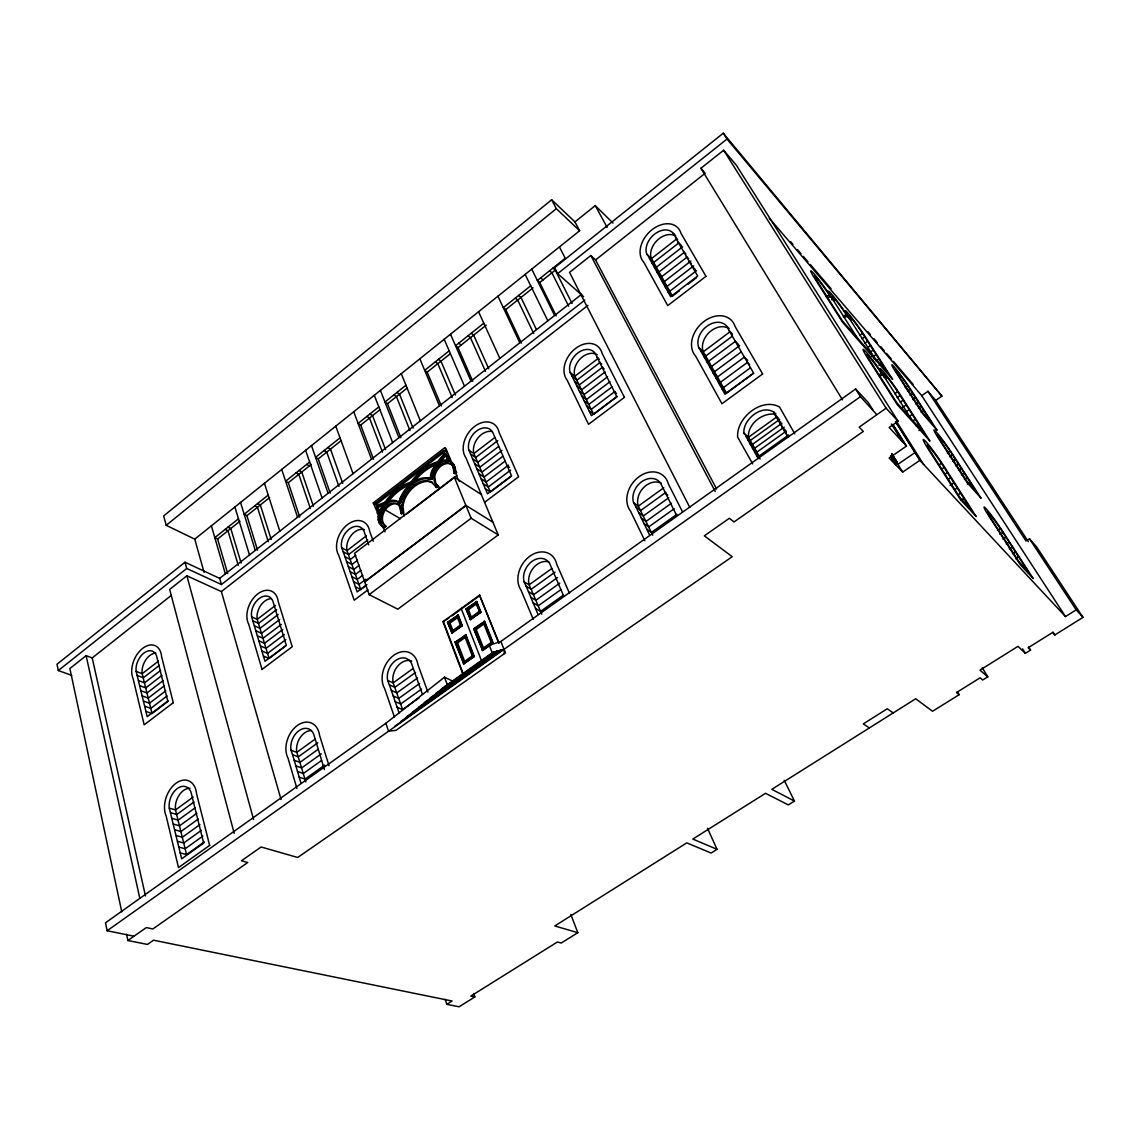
<?xml version="1.0" encoding="UTF-8"?>
<svg xmlns="http://www.w3.org/2000/svg" width="1140" height="1140" viewBox="0 0 1140 1140"><rect width="100%" height="100%" fill="white"/><g stroke="black" fill="none" stroke-linecap="round" stroke-linejoin="round"><path stroke-width="1.5" d="M425.933 477.859L430.364 478.572L430.564 475.209A14.692 10.545 -57.9 0 1 449.345 460.788L452.11 463.068M427.215 478.672L431.661 479.384L431.718 476.05A14.848 10.659 -57.9 0 1 450.713 461.458C457.539 465.847 454.518 475.48 459.477 481.436M398.074 501.871L400.026 503.609A27.075 19.423 -59.1 0 1 431.69 479.299L431.861 476.021A14.663 10.545 -57.9 0 1 450.628 461.615M384.465 527.749C379.563 525.853 377.34 520.253 378.323 515.294A14.549 10.317 -59.9 0 1 396.72 501.158M398.031 501.942A14.535 10.317 -59.9 0 0 379.649 516.049C377.753 522.476 383.681 526.238 384.95 531.881M379.649 516.049L380.789 524.243L383.211 526.937M429.951 481.123L431.248 481.935L428.013 481.408A24.895 17.869 -59.1 0 0 404.757 499.249L402.833 505.447L403.802 512.986L402.477 512.202L401.394 508.098L403.446 498.465A24.923 17.869 -59.1 0 1 426.702 480.596L432.488 482.647L431.191 481.835L436.876 487.706L434.981 485.483M396.763 501.087L398.786 502.84L400.724 497.24M398.815 502.754L400.097 503.609L402.035 498.023M385.149 502.099L386.631 500.018A43.235 30.994 -59.8 0 1 408.947 482.819L410.956 482.192L412.452 480.125A45.472 32.846 -58.8 0 1 435.352 462.526L437.475 461.828L444.7 452.965L443.688 450.514L375.374 503.282L376.271 505.732L385.149 502.099L386.46 502.882M437.831 462.811L445.084 453.905L446.353 454.746L439.099 463.638A44.161 31.92 -58.8 0 0 412.623 483.973A41.952 30.096 -59.8 0 0 386.873 503.809L377.939 507.457L376.628 506.687L385.548 503.039A41.995 30.11 -59.8 0 1 411.326 483.175A44.218 31.934 -58.8 0 1 437.831 462.811L439.099 463.638M442.876 457.596L444.942 455.059M402.99 513.584C404.6 511.76 399.969 512.701 401.736 513.884M194.755 539.149L579.633 230.75L574.959 221.915L551.66 199.771L163.675 515.921L166.212 525.312L194.755 539.149L204.103 572.337M166.212 525.312L556.32 208.691L551.66 199.771M574.959 221.915L595.251 205.599L613.021 223.07M238.474 518.786L214.819 537.653L217.597 539.02L227.686 573.562M268.228 495.074L244.16 514.254L246.91 515.679L257.54 550.15M309.667 462.028L285.613 481.208L288.306 482.719L299.72 517.061M340.019 437.831L315.566 457.325L318.231 458.893L330.215 493.136M378.808 406.909L358.103 423.41L360.71 425.063L373.521 459.178M405.954 385.263L384.95 402.007L387.514 403.717L400.867 437.732M449.174 350.821L424.693 370.329L427.201 372.125L441.351 405.968M483.802 323.204L455.544 345.733L458.009 347.6L472.772 381.316M530.713 285.798L503.31 307.658L505.718 309.61L521.465 343.126M584.82 300.091L221.431 584.521L219.664 578.365L185.008 562.22L57 664.235L58.311 670.548L71.692 675.379M769.258 218.196L921.733 395.651L927.96 391.291L935.712 400.439L941.911 396.136L723.287 133.209L554.639 267.629L557.674 273.643L583.623 296.685M217.597 539.02L239.927 521.236M246.91 515.679L269.61 497.596M288.306 482.719L311.348 464.379M318.231 458.893L341.302 440.524M360.71 425.063L380.133 409.602M387.514 403.717L407.222 388.042M427.201 372.125L450.314 353.728M458.009 347.6L486.224 325.128M505.718 309.61L533.078 287.822M556.178 315.894L539.705 282.549L555.251 270.166L552.928 268.099M58.311 670.548L186.732 568.49L221.431 584.521M557.674 273.643L727.007 139.052L723.287 133.209M145.464 895.955L92.212 657.937L86.113 655.643L69.882 668.524L121.766 911.829M281.053 799.525L221.374 591.56L186.86 575.786L169.661 589.423L234.185 833.312M716.604 489.003L595.565 259.934L590.834 255.517L569.53 272.403L689.814 507.443M842.517 399.884L700.901 168.264L723.644 150.238L736.355 165.229L898.064 421.259L889.157 427.472L906.5 446.082L889.129 458.066L902.709 472.088L919.837 460.361L1065.487 616.555L1076.174 609.857L1083 617.381L1054.87 634.937L1052.519 632.529L1028.109 647.791L1030.546 650.128L1025.373 653.348L1017.963 646.351L979.973 670.149L987.767 676.818L982.694 679.996L980.101 677.801L956.474 692.564L959.153 694.688L932.548 711.274L915.705 698.763L771.823 789.336L794.48 801.078L788.324 804.911L765.539 793.298L692.821 839.069L717.046 849.328L711.118 853.034L686.779 842.873L554.781 925.965L577.823 932.677L570.812 914.48M92.212 657.937L171.399 595.322M595.565 259.934L705.261 173.195M134.007 936.225L107.146 930.753L105.507 922.802L385.876 723.287L444.5 677.203L452.452 680.951M219.664 578.365L581.728 294.206M221.374 591.56L587.912 305.377M676.419 239.115L651.353 258.68L646.793 254.177A17.186 12.298 -47.4 0 1 654.588 234.113A17.186 12.298 -47.4 0 1 673.355 233.415L675.578 235.724M678.528 243.134L653.69 262.471L672.457 296.129L679.511 290.728M682.632 246.782L656.341 267.216L651.781 262.727M683.971 252.595L658.991 271.976L654.431 267.501M158.417 661.115L142.186 673.697L136.145 671.403A14.877 9.604 -66.2 0 1 143.754 653.163A14.877 9.604 -66.2 0 1 156.479 655.6L167.751 701.029L147.202 716.675L136.145 671.403M159.386 665.347L143.327 677.773L137.285 675.507M686.722 257.369L661.656 276.749L657.11 272.303M378.238 516.52L379.563 517.275L373.236 502.925L444.671 447.721L445.94 448.561L451.54 462.142L450.257 461.315M690.883 261.074L664.335 281.566L659.789 277.12M160.654 670.391L144.552 682.817L138.496 680.566M693.661 265.891L667.043 286.397L662.482 281.965M161.937 675.45L145.792 687.89L139.721 685.639M376.998 513.171L378.566 511.96L379.891 512.729L378.323 513.926M447.236 459.149L448.861 457.895L450.129 458.722L448.505 459.976L447.236 459.149L445.084 453.905M696.44 270.736L669.75 291.256L665.19 286.824M163.205 680.537L147.032 692.978L140.961 690.755M164.502 685.653L148.271 698.093L142.201 695.885M687.976 284.245L696.426 277.747M275.467 605.411L257.227 619.362L251.627 616.854A14.863 10.117 -64.1 0 1 259.094 598.614A14.863 10.117 -64.1 0 1 272.716 600.666L286.297 645.212L264.979 661.243L251.627 616.854M366.353 535.828L347.016 550.634L341.658 547.77A15.191 10.645 -61.2 0 1 349.168 529.188A15.191 10.645 -61.2 0 1 363.817 530.77L368.676 544.834M494.746 437.56L473.884 453.535L468.868 450.157A15.732 11.372 -56.2 0 1 476.449 431.091A15.732 11.372 -56.2 0 1 492.58 431.974L511.518 475.779L487.507 493.848L468.868 450.157M598.372 358.245L574.859 376.243L570.157 372.452A16.259 11.913 -51.8 0 1 577.752 353.015A16.259 11.913 -51.8 0 1 595.123 353.286L616.74 396.62L591.432 415.658L570.157 372.452M165.785 690.783L149.525 703.223L143.44 701.029M453.891 466.502L454.062 470.991L452.238 462.94M383.14 526.994L384.793 525.725L386.132 526.481L383.567 523.63A12.455 8.835 -59.9 0 1 385.918 509.053A12.455 8.835 -59.9 0 1 398.33 504.536L400.596 506.559M401.551 513.812L400.881 513.428L402.477 512.202M435.58 486.894L437.204 485.654L438.501 486.466L435.851 483.645L434.739 476.62A12.64 9.091 -57.9 0 1 442.719 464.935A12.64 9.091 -57.9 0 1 453.307 466.175M455.031 473.841L453.749 473.014L455.473 471.703M276.635 609.572L258.581 623.366L252.98 620.858M367.721 539.975L348.584 554.61L343.211 551.76L341.658 547.77M497.767 440.624L475.736 457.453L470.72 454.091M600.239 362.32L576.968 380.105L572.251 376.328M167.081 695.927L150.779 708.382L144.68 706.202M481.294 494.503L454.319 477.19L354.611 553.285L369.161 594.638L397.817 609.188L498.237 534.917L465.947 457.853A22.187 16.046 -56.2 0 1 474.525 426.488A22.187 16.046 -56.2 0 1 499.12 432.445L518.615 476.791L484.586 502.341M406.025 514.411L456.713 475.722M278.16 614.517L260.062 628.311L254.448 625.832M355.78 555.351L350.293 559.526L344.921 556.691M498.508 446.538L477.803 462.313L472.786 458.964M602.661 367.137L579.32 384.921L574.603 381.159M145.934 711.389L152.033 713.555L168.392 701.1M279.699 619.49L261.559 633.284L255.93 630.819M357.518 560.282L352.018 564.471L346.631 561.649M502.028 450.357L479.883 467.201L474.853 463.88M605.098 371.953L581.685 389.766L576.968 386.004M281.238 624.478L263.041 638.272L257.426 635.821M359.257 565.255L353.742 569.43L348.356 566.623M502.783 456.314L481.964 472.117L476.933 468.797M607.534 376.813L584.051 394.625L579.348 390.878M282.777 629.48L264.551 643.288L258.923 640.851M361.01 570.242L355.481 574.418L350.094 571.625M504.934 461.244L484.058 477.061L479.028 473.755M610 381.686L586.445 399.513L581.742 395.78M284.33 634.51L266.048 648.332L260.419 645.895M362.777 575.244L357.233 579.433L351.833 576.655M508.483 465.149L486.153 482.021L481.123 478.729M612.465 386.574L588.839 404.429L584.136 400.696M285.898 639.568L267.572 653.391L261.929 650.969M365.926 579.234L358.986 584.464L353.585 581.699M510.663 470.107L488.262 486.994L483.232 483.716M614.945 391.49L591.247 409.36L586.544 405.641M364.586 581.671L465.861 505.348L492.922 522.234M364.686 581.942L465.975 505.633M366.938 584.549L357.134 591.917L343.211 551.76M263.44 656.07L269.083 658.464L286.055 645.71M355.338 586.772L360.753 589.523L366.325 585.333M485.355 488.732L490.385 492.01L511.447 476.164M588.967 410.614L593.669 414.305L617.438 396.435M261.872 669.508L292.239 646.722L278.231 601.621A20.962 14.264 -64.1 0 0 257.74 593.926A20.962 14.264 -64.1 0 0 248.705 624.221L262.029 669.394M367.992 589.85L354.184 600.21L338.722 555.28A21.418 15.019 -61.2 0 1 347.586 524.528A21.418 15.019 -61.2 0 1 369.731 531.539L373.222 541.172M369.161 594.638L471.148 518.244L498.237 534.917M729.942 331.826L703.252 351.79L698.72 347.515A17.955 13.566 -47.1 0 1 706.8 326.311A17.955 13.566 -47.1 0 1 726.921 326.382L729.144 328.577M732.265 336.243L705.817 355.965L701.299 351.704L698.72 347.515M735.243 341.43L708.724 361.166L704.207 356.92M739.66 345.605L711.645 366.396L707.114 362.164M741.271 351.889L714.581 371.654L710.049 367.436M826.343 296.927L829.179 294.833L834.138 300.561A15.262 1.069 54.4 0 1 834.366 298.452A15.262 1.069 54.4 0 1 846.179 314.483L850.939 319.984A14.934 1.026 54.5 0 1 850.981 317.69A14.934 1.026 54.5 0 1 862.495 333.336L887.547 372.424L842.346 320.796L816.611 280.312A15.604 1.112 54.3 0 1 817.067 278.402A15.604 1.112 54.3 0 1 829.179 294.833M750.433 367.778L723.458 387.586L718.941 383.425M721.948 388.797L726.451 392.958L753.511 373.122M843.386 316.521L846.179 314.483M193.144 797.074L175.532 809.927L169.276 808.089A15.889 10.659 -69.8 0 1 177.284 788.552A15.889 10.659 -69.8 0 1 191.007 792.2L203.661 843.115L181.673 858.819L169.276 808.089M193.957 802.004L176.8 814.502L170.544 812.678M462.997 674.452L442.99 621.699L479.527 595.109L499.135 643.117M442.99 621.699L449.132 617.88M451.953 615.842L480.04 595.408M447.521 622.212L458.266 615.073L462.356 625.646L452.081 633.071L447.521 622.212L452.081 633.071M465.947 608.831L476.776 601.621L480.98 612.194L470.606 619.69L465.947 608.831L470.606 619.69M450.599 620.644L458.266 615.073M467.756 608.176L476.776 601.621M448.946 622.526L457.111 616.597L458.18 617.153L450.001 623.081L448.946 622.526L452.167 631.004L460.389 625.062L461.444 625.603M479 611.596L470.706 617.595L467.386 609.13L475.636 603.145L480.04 612.166M195.382 807.661L178.182 820.144L171.912 818.349M467.386 609.13L468.44 609.701L476.691 603.716L479.484 610.755M196.807 813.333L179.564 825.83L173.28 824.035M859.76 335.331L862.495 333.336M451.554 632.8L462.356 625.646M470.079 619.405L480.98 612.194M861.997 338.865L864.747 336.87M198.246 819.033L180.947 831.53L174.662 829.763M315.096 739.162L296.813 752.343L291.056 750.248A15.818 11.258 -67.8 0 1 298.894 730.726A15.818 11.258 -67.8 0 1 313.614 733.932L324.401 769.514M412.68 668.795L393.157 682.874L387.671 680.423A16.131 11.927 -64.8 0 1 395.566 660.516A16.131 11.927 -64.8 0 1 411.44 663.238L422.47 694.459M551.789 568.518L529.159 584.82L524.087 581.842A16.672 12.854 -59 0 1 532.024 561.379A16.672 12.854 -59 0 1 549.622 563.388L563.559 595.793M663.793 487.749L638.315 506.132L633.598 502.697A17.214 13.523 -53.1 0 1 641.578 481.793A17.214 13.523 -53.1 0 1 660.601 483.189L676.576 515.351M864.79 343.24L867.554 341.245M199.956 824.562L182.343 837.245L176.059 835.506M455.088 642.062L465.932 634.894L474.311 656.526L463.866 663.965L455.088 642.062L463.866 663.965M473.699 628.653L484.657 621.428L493.235 643.031L482.705 650.541L473.699 628.653L482.705 650.541M455.615 642.333L459.491 639.54M462.07 637.688L465.932 634.894M474.226 628.924L484.657 621.428M456.527 642.39L464.778 636.448L465.847 636.989L457.582 642.932L456.527 642.39L463.952 661.87L472.302 655.913L473.371 656.441M475.166 628.966L476.221 629.522L483.845 648.974L482.79 648.432L475.166 628.966L483.503 622.967L484.557 623.523L490.984 639.725M317.804 742.796L298.324 756.818L292.553 754.751L291.056 750.248M415.601 672.443L394.896 687.334L389.41 684.898L387.671 680.423M555.038 572.123L531.24 589.252L526.167 586.274L524.087 581.842M665.917 492.352L640.68 510.506L635.978 507.086L633.598 502.697M867.597 347.629L870.361 345.634M476.221 629.522L484.557 623.523M201.41 830.305L183.739 843.002L177.441 841.277M776.625 417.041L748.439 437.29L743.95 433.271C742.368 419.007 764.256 402.049 775.841 413.948M870.419 352.032L873.197 350.037M318.117 749.336L299.977 762.361L294.206 760.309M417.582 677.958L396.82 692.864L391.334 690.441M557.432 577.61L533.563 594.738L528.49 591.788M668.653 497.795L643.345 515.95L638.628 512.558M779.689 419.378L750.419 440.368L743.95 433.271M202.863 836.09L185.15 848.773L178.852 847.077M873.254 356.464L876.033 354.469M781.926 423.253L752.585 444.258L748.097 440.268M321.238 753.896L301.644 767.933L295.873 765.881M419.577 683.501L398.758 698.407L393.257 696.013M559.84 583.11L535.9 600.253L530.827 597.317M671.403 503.253L646.01 521.422L641.307 518.045M876.09 360.91L878.883 358.915M784.163 427.144L754.751 448.163L750.263 444.173M180.248 852.905L186.561 854.587L204.331 841.89M321.565 760.494L303.311 773.519L297.526 771.495M421.586 689.073L400.696 703.993L395.195 701.599M560.851 589.651L538.251 605.796L533.164 602.875M674.182 508.739L648.703 526.922L644 523.559M786.415 431.048L756.931 452.081L752.443 448.106M878.954 365.37L881.747 363.375M482.79 648.432L491.226 642.418L492.28 642.96L489.473 644.969M463.325 663.694L474.311 656.526M482.163 650.27L493.235 643.031M324.701 765.097L304.993 779.133L299.207 777.138M397.147 707.228L402.648 709.593L419.406 697.652M563.274 595.208L540.602 611.353L535.529 608.461M676.961 514.254L651.41 532.451L646.693 529.103M754.637 452.053L759.112 456.014L788.666 434.967M385.876 723.287L388.569 731.225L395.979 730.341L505.519 652.807L504.022 649.358L492.195 652.793L489.245 645.311L500.859 641.464L855.656 388.982L868.252 402.534L872.998 410.144M878.926 374.989L881.377 373.236L886.136 378.623A15.618 1.126 54.6 0 1 885.737 375.516A15.618 1.126 54.6 0 1 897.679 391.704L924.597 433.756L896.81 402.762L869.321 359.599A15.946 1.168 54.6 0 1 869.122 356.649A15.946 1.168 54.6 0 1 881.377 373.236M441.479 688.859L492.893 652.337L504.022 649.358L500.859 641.464M435.779 693.433L494.076 652.023M430.022 698.036L495.273 651.695M424.237 702.668L496.484 651.382M418.409 707.341L497.71 651.054M412.523 712.044L498.95 650.726M406.609 716.789L500.189 650.384M400.639 721.563L501.457 650.042M394.625 726.38L502.74 649.7M107.146 930.753L860.429 396.663L876.446 414.29M894.786 393.742L897.679 391.704M905.217 387.671L907.825 385.833A14.079 0.912 54.6 0 0 897.08 371.213A14.079 0.912 54.6 0 0 897.565 373.963L922.274 412.195L932.264 423.61L907.825 385.833M897.209 397.547L900.101 395.509M907.411 391.091L910.034 389.253M126.554 934.259L127.879 940.514L146.319 927.575L152.846 928.957L247.736 862.51L241.452 860.785L261.103 846.991L297.697 857.48L732.222 556.705L704.335 535.828L729.358 518.273L734.018 521.949L863.308 431.405L859.175 427.13L886.122 408.205L898.064 421.259M900.201 402.249L903.108 400.211M910.133 395.324L912.769 393.485M912.884 399.57L915.506 397.718M901.754 407.992L906.129 404.928M915.634 403.831L918.27 401.978M905.516 412.224L909.164 409.673M918.384 408.106L921.035 406.268M908.552 416.983L912.214 414.433M921.163 412.409L923.813 410.557M912.827 420.916L915.277 419.221M915.905 425.733L918.356 424.023M918.982 430.564L921.448 428.854M890.511 456.869L891.366 456.271M892.506 458.907L893.361 458.323L897.18 462.284L896.339 462.868L890.725 456.029M897.907 464.322L914.95 452.623M947.383 453.079L950.119 451.226L976.139 491.468L966.449 480.667L940.115 439.912A14.549 0.969 54.8 0 1 939.132 436.321A14.549 0.969 54.8 0 1 950.119 451.226M949.734 456.741L952.456 454.874M938.904 465.049L941.455 463.325L970.653 509.01L959.595 497.069L930.04 450.756A16.402 1.24 54.8 0 1 929.057 446.567A16.402 1.24 54.8 0 1 941.455 463.325M952.641 461.244L955.377 459.377M941.526 469.195L944.077 467.457M955.548 465.761L958.298 463.895M944.775 474.297L947.34 472.559M958.484 470.293L961.234 468.44M948.053 479.427L950.618 477.689M961.419 474.853L964.183 472.986M950.033 485.441L953.909 482.833M964.369 479.427L967.148 477.575M954.622 489.744L957.215 488.005M967.347 484.03L970.111 482.163M957.942 494.945L960.535 493.207M961.277 500.161L963.884 498.422M997.457 530.413L1000.307 528.547L1028.252 571.753L1018.975 561.749L990.689 517.973A15.133 1.04 55 0 1 989.078 513.342A15.133 1.04 55 0 1 1000.307 528.547M999.965 534.346L1002.83 532.48M1003.086 539.177L1005.95 537.311M1006.221 544.022L1009.085 542.155M1009.356 548.896L1012.249 547.029M1083 617.381L1036.616 546.886L1029.463 538.778L1026.043 541.001L927.96 391.291M1012.519 553.798L1015.412 551.917M1015.683 558.7L1018.59 556.833M385.106 527.236C387.258 524.699 381.301 527.307 384.85 527.336M445.156 999.296L446.809 1004.326L452.081 1001.02L153.544 940.201L147.459 944.433L127.879 940.514M473.713 993.581L474.853 996.944L459.078 1006.791L446.809 1004.326M577.823 932.677L561.208 943.051L557.389 941.996L470.82 996.089L474.853 996.944M400.026 503.609L398.672 502.911A27.104 19.423 -59.1 0 1 430.407 478.501L430.549 478.458M431.69 479.299L430.407 478.501M455.316 473.471L454.39 472.601L456.171 472.501M775.471 414.305C762.774 412.039 747.413 424.023 748.439 437.29L759.112 456.014M437.86 486.068C433.029 488.419 441.337 484.6 439.157 489.317M225.193 529.373L227.971 530.755L238.246 565.283M228.014 527.122L230.779 528.518L241.124 563.032M254.719 505.832L257.455 507.286L268.285 541.714M257.583 503.552L260.319 505.006L271.206 539.434M296.129 472.815L298.822 474.354L310.436 508.654M299.065 470.478L301.744 472.017L313.415 506.317M375.374 503.282L376.684 504.051L444.971 451.355L443.688 450.514M306.717 464.379L309.382 465.932M373.236 502.925L374.561 503.695M385.192 509.879L400.397 518.7M384.793 525.725L382.228 522.875A12.469 8.835 -59.9 0 1 384.593 508.283A12.469 8.835 -59.9 0 1 397.005 503.752L399.271 505.775L400.71 511.518L402.035 512.288M385.548 503.039L386.887 503.866M398.772 505.334L400.097 506.103M401.394 508.098L402.705 508.882M401.522 504.678L402.833 505.447M402.021 502.569L403.346 503.353M324.131 450.5L326.767 452.096L338.922 486.31M327.836 447.536L330.486 449.132L342.698 483.346M410.956 482.192L412.253 482.99M411.326 483.175L412.623 483.973M453.749 473.014L453.435 468.369A12.654 9.091 -57.9 0 0 443.161 463.296A12.654 9.091 -57.9 0 0 433.442 475.808L434.554 482.833L437.389 485.255M430.549 478.301L431.832 479.099M366.909 416.399L369.503 418.067L382.484 452.138M437.475 461.828L438.757 462.641M437.874 462.94L439.157 463.766M369.959 413.963L372.538 415.644L385.591 449.702M454.19 470.877L456.755 472.53M454.048 470.82L455.33 471.803L455.017 467.414L453.392 463.909L449.431 460.631M450.157 461.458L451.44 462.284M869.378 727.933L863.294 723.9L887.248 708.767L893.19 712.942M393.884 394.896L396.435 396.62L409.958 430.592M396.962 392.431L399.527 394.169L413.107 428.127M507.101 465.676L509.58 467.372M435.309 361.865L437.817 363.674L452.167 397.475M438.473 359.342L440.966 361.166L455.387 394.953M458.722 343.197L461.201 345.064M665.447 493.264L667.755 495.017M468.013 335.801L470.464 337.682L485.483 371.355M471.219 333.236L473.67 335.132L488.761 368.776M614.203 391.576L616.526 393.485M515.323 298.082L517.702 300.062L533.705 333.521M601.849 367.037L604.157 368.975M599.412 362.207L601.721 364.144M518.615 295.459L520.994 297.454L536.299 329.289M596.975 357.39L599.298 359.328M539.705 282.549L537.353 280.511L565.255 258.267L559.427 246.938M540.688 277.861L543.039 279.899M756.832 456L760.195 458.964M549.58 270.764L551.917 272.831L568.646 306.118M712.999 372.737L717.516 376.941L744.306 357.148L747.669 360.326M715.963 378.067L720.48 382.256L747.356 362.449L749.65 364.572M784.306 430.863L786.486 432.915M786.572 434.81L788.752 436.862M782.054 426.93L785.318 430.022M777.551 419.121L780.829 422.213M779.789 423.026L781.983 425.078M773.647 411.868L775.314 415.231L778.591 418.337M556.32 208.691L579.633 230.75M667.912 291.726L672.457 296.129M735.243 341.245L738.549 344.508M646.793 254.177L653.69 262.471L651.353 258.68A17.114 12.284 -47.3 0 1 657.224 240.326A17.114 12.284 -47.3 0 1 675.065 235.738M726.921 326.382L729.23 330.814L732.55 334.106M691.994 266.19L695.329 269.596M689.201 261.331L691.424 263.611M683.658 251.712L685.881 254.006M686.423 256.514L688.645 258.794M678.158 242.179L681.506 245.627M673.355 233.415L677.673 239.756M893.29 457.981L896.354 461.173L891.908 453.991M436.093 484.443L437.204 485.654M700.901 168.264L704.164 171.969M790.633 241.609L792.941 244.302M797.558 249.689L801.021 253.721M803.33 256.415L807.947 261.801M810.269 264.494L831.06 288.719M868.01 331.811L870.333 334.505M873.796 338.537L877.259 342.57M880.721 346.617L884.184 350.65M886.493 353.343L891.124 358.73M893.432 361.423L913.069 384.308M727.007 139.052L941.911 396.136M1029.463 538.778L1076.174 609.857M935.712 400.439L1028.337 541.657M921.733 395.651L1065.487 616.555M1052.99 632.002L1054.87 634.937M848.573 317.248L873.867 356.791M883.756 375.944L910.96 418.551M831.659 297.711L857.166 337.711M896.482 421.387L923.656 464.479M895.712 421.515L920.963 461.586M895.442 421.657L919.837 460.361M723.644 150.238L886.122 408.205M893.347 425.12L906.5 446.082M892.506 424.408L905.331 444.814M891.352 424.037L902.495 441.779M1028.665 647.107L1030.546 650.128M1022.594 648.902L1025.373 653.348M855.656 388.982L860.429 396.663M891.836 453.663L897.18 462.284M892.292 455.245L902.709 472.088M891.879 455.686L896.339 462.868M891.58 455.43L893.361 458.323M890.568 456.299L896.111 465.262M982.281 667.698L987.767 676.818M957.386 691.667L959.153 694.688M794.808 433.884L779.56 407.037C761.89 396.934 735.956 417.995 737.68 437.204L752.656 463.852M675.436 237.448L697.652 276.008L670.676 296.699L649.144 257.982M729.23 330.814L753.683 373.25L724.997 394.283L701.299 351.704M775.314 415.231L788.096 437.461M726.451 392.958L703.252 351.79A17.869 13.552 -47 0 1 709.294 332.339A17.869 13.552 -47 0 1 728.36 328.206M745.931 436.364L758.299 458.651M595.251 205.599L607.135 227.459M590.834 255.517L715.25 491.525M682.504 511.846L668.325 483.887A24.282 19.081 -53.1 0 0 639.113 476.634A24.282 19.081 -53.1 0 0 630.534 511.133L644.855 540.731M555.251 270.166L572.066 303.44M784.249 780.344L794.48 801.078M531.739 269.126L554.61 315.481M525.141 274.398L547.827 320.81M593.669 414.305L574.859 376.243A16.188 11.885 -51.7 0 1 580.645 358.402A16.188 11.885 -51.7 0 1 597.246 354.782M652.764 535.23L638.315 506.132A17.143 13.495 -53.1 0 1 643.73 487.45A17.143 13.495 -53.1 0 1 661.3 483.26M635.978 507.086L649.415 534.674M497.938 296.215L519.812 342.798M478.558 311.733L499.861 358.445M707.527 828.324L717.046 849.328M569.544 593.427L556.762 564.328A23.527 18.126 -59 0 0 529.872 556.178A23.527 18.126 -59 0 0 521.009 590.107L533.221 619.262M450.5 334.219L470.991 381.102M444.173 339.278L464.493 386.218M490.385 492.01L473.884 453.535A15.661 11.372 -56.2 0 1 478.202 437.646A15.661 11.372 -56.2 0 1 492.238 431.576M541.785 614.161L529.159 584.82A16.601 12.825 -59 0 1 533.591 567.649A16.601 12.825 -59 0 1 548.782 561.892M526.167 586.274L537.895 614.075M419.862 358.758L439.484 405.84M444.671 447.721L448.861 457.895M446.894 456.043L448.505 459.976M454.319 477.19L471.148 518.244M401.266 373.664L420.361 420.845M479.527 595.109L498.607 642.846M476.264 601.336L480.453 611.909M484.13 621.143L492.708 642.76M483.503 622.967L491.226 642.418M468.44 609.701L471.205 616.74M380.404 390.393L398.915 437.674M461.173 608.475L481.693 661.186M374.305 395.267L392.645 442.591M457.739 614.802L461.828 625.375M465.405 634.624L473.77 656.255M469.609 646.708L472.744 654.816M457.111 616.597L460.389 625.062M464.778 636.448L472.302 655.913M450.001 623.081L453.236 631.546M457.582 642.932L465.02 662.383M403.132 512.601L404.372 515.85M443.517 621.97L463.538 674.709M353.728 411.754L371.512 459.192M444.5 677.203L447.279 684.698M377.597 506.502L379.891 512.729M376.628 506.687L378.566 511.96M335.773 426.146L353.058 473.67M427.885 692.137L417.881 664.478A22.757 16.829 -64.8 0 0 393.784 655.272A22.757 16.829 -64.8 0 0 384.607 688.475L394.454 717.089M311.477 445.612L328.106 493.25M360.753 589.523L347.016 550.634A15.119 10.645 -61.2 0 1 351.462 535.059A15.119 10.645 -61.2 0 1 364.444 529.658M402.648 709.593L393.157 682.874A16.06 11.913 -64.8 0 1 397.76 666.059A16.06 11.913 -64.8 0 1 411.74 661M389.41 684.898L399.1 712.87M305.606 450.314L322.079 497.981M281.722 469.452L297.554 517.232M378.238 519.726L379.463 523.502M264.437 483.303L279.813 531.154M329.004 765.724L319.57 735.371A22.316 15.875 -67.8 0 0 297.369 725.482A22.316 15.875 -67.8 0 0 287.993 758.143L296.942 788.51M240.54 502.455L255.274 550.406M234.883 506.986L249.489 554.952M269.083 658.464L257.227 619.362A14.806 10.103 -64.1 0 1 271.021 598.628M305.834 781.955L296.813 752.343A15.746 11.243 -67.9 0 1 311.434 730.526M292.553 754.751L300.889 782.795M211.37 525.825L225.364 573.89M185.008 562.22L186.732 568.49M186.86 575.786L253.579 819.532M186.561 854.587L175.532 809.927A15.818 10.645 -69.8 0 1 189.995 788.253M152.033 713.555L142.186 673.697A14.82 9.604 -66.3 0 1 155.824 653.092M86.113 655.643L139.792 898.135M400.71 511.518L400.881 513.428M504.022 649.358L504.322 653.648M422.085 472.074A45.429 32.832 -58.8 0 1 424.379 470.207M855.827 337.098A4.489 2.565 -33.2 0 1 857.522 339.036M910.418 418.166A4.603 2.408 -32.1 0 1 911.273 419.805M879.439 376.072A4.503 2.465 -32.7 0 1 884.084 377.226M871.658 356.221A4.403 2.451 -33 0 1 873.967 358.844M844.384 317.291A4.318 2.508 -33.6 0 1 848.93 318.53M827.369 297.725A4.403 2.608 -33.9 0 1 831.089 297.284A4.403 2.608 -33.9 0 1 831.844 299.877M705.974 276.336L667.726 305.606L643.786 262.271A24.239 17.357 -47.4 0 1 652.137 229.624A24.239 17.357 -47.4 0 1 680.965 233.244L705.974 276.336M173.28 702.71L144.167 724.826L133.166 678.784A20.99 13.537 -66.2 0 1 142.628 648.375A20.99 13.537 -66.2 0 1 161.624 656.726L173.28 702.71M624.421 397.361L588.525 424.308L567.221 380.29A22.928 16.801 -51.8 0 1 575.572 348.441A22.928 16.801 -51.8 0 1 602.177 353.514L624.421 397.361M762.631 373.977L721.948 403.731L695.614 356.079A25.322 19.138 -47.1 0 1 704.107 321.394A25.322 19.138 -47.1 0 1 735.101 326.539L762.631 373.977M209.646 845.395L178.496 867.597L166.155 815.998A22.415 15.034 -69.8 0 1 176.03 783.209A22.415 15.034 -69.8 0 1 196.565 793.81L209.646 845.395M431.59 479.37L430.307 478.558L431.661 479.384M976.082 516.42L960.507 499.619L930.511 452.566A23.142 1.738 54.8 0 1 925.922 441.693A23.142 1.738 54.8 0 1 946.414 470.051L976.082 516.42M1033.182 578.493L1020.115 564.414L991.415 519.968A21.361 1.468 55 0 1 986.086 508.725A21.361 1.468 55 0 1 1004.81 534.674L1033.182 578.493M929.812 440.895L897.337 404.714L869.464 360.895A22.501 1.653 54.6 0 1 864.177 349.994A22.501 1.653 54.6 0 1 880.094 370.443L883.258 375.146L881.248 371.754A22.016 1.582 54.6 0 1 885.638 374.362A22.016 1.582 54.6 0 1 902.467 398.202L929.812 440.895M980.942 498.052L967.276 482.833L940.571 441.465A20.534 1.368 54.8 0 1 936.339 432.017A20.534 1.368 54.8 0 1 954.508 457.211L980.942 498.052M892.577 379.307L842.574 322.264L816.497 281.195A22.002 1.568 54.3 0 1 812.165 271.805A22.002 1.568 54.3 0 1 828.153 292.467L831.188 296.956L829.364 293.849A21.518 1.511 54.4 0 1 831.701 294.277A21.518 1.511 54.4 0 1 845.111 312.075L848.089 316.507L846.265 313.415A21.076 1.454 54.5 0 1 851.053 316.863A21.076 1.454 54.5 0 1 867.113 339.62L892.577 379.307M936.952 430.051L922.859 413.963L897.821 375.174A19.864 1.282 54.6 0 1 894.458 367.166A19.864 1.282 54.6 0 1 912.143 391.704L936.952 430.051"/></g></svg>
